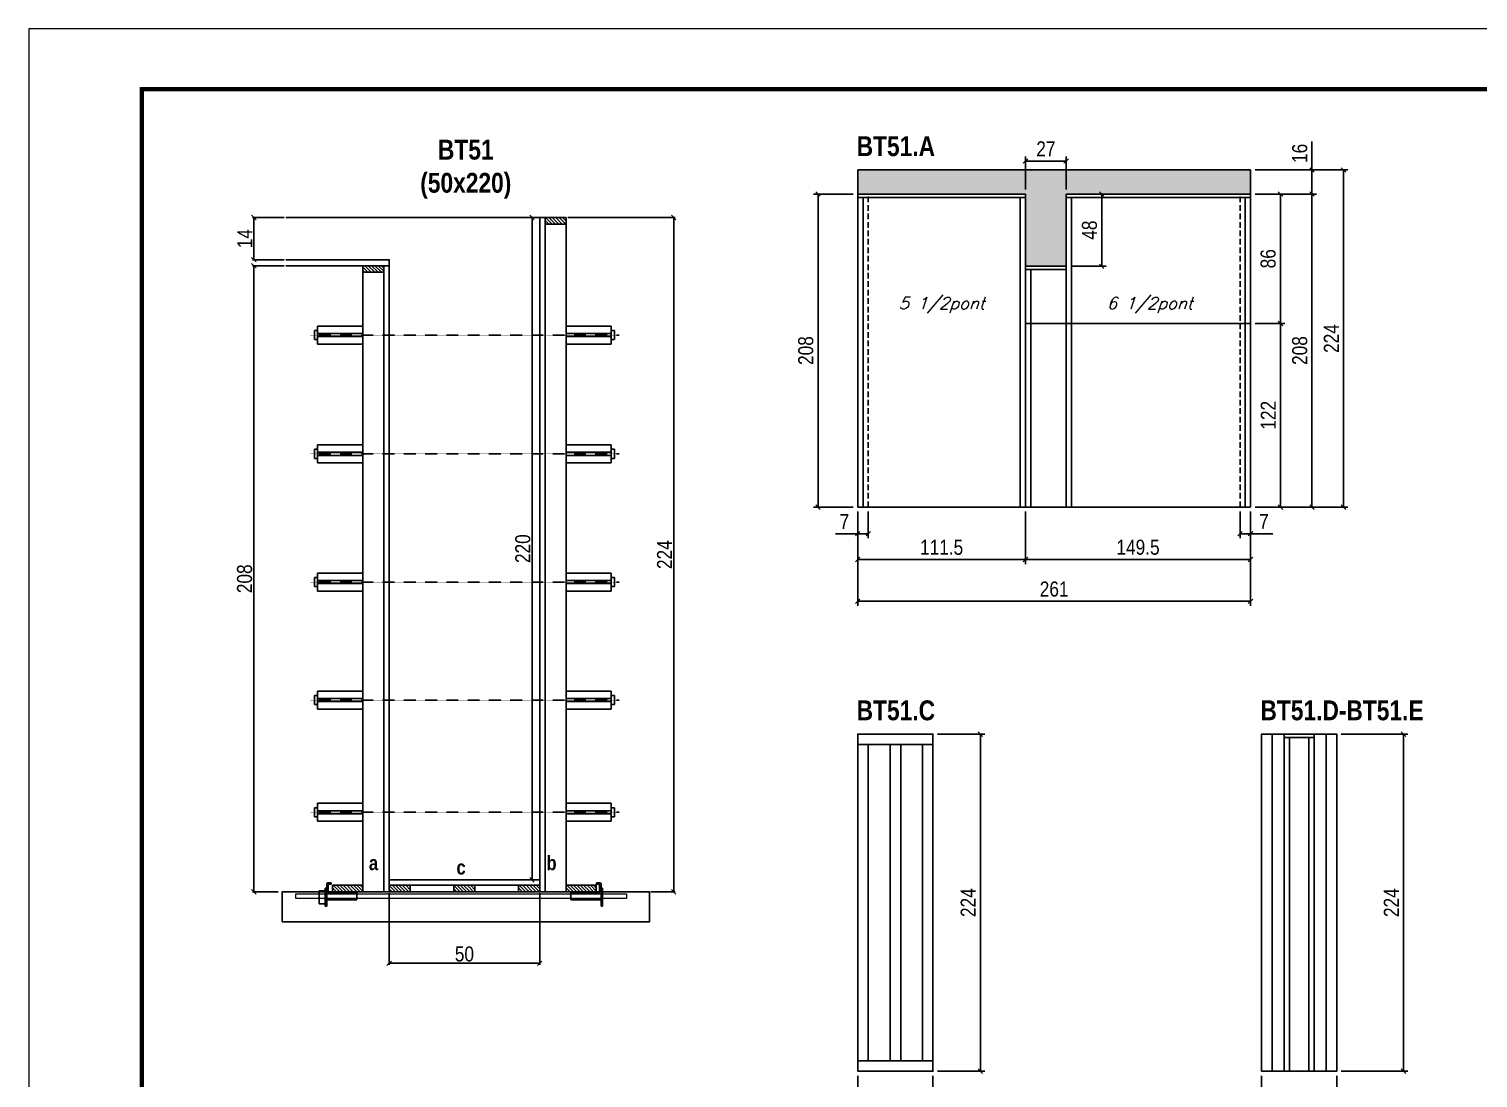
# Model space of a CAD drawing. Extents: x 3309 to 9590, y -2522 to 14608.
# Drawn here: x 6479 to 7442, y 4722 to 5419 of the extents above; entities that cross this region are included whole.
import ezdxf

# ---------------------------------------------------------------- set-up
doc = ezdxf.new("R2010")
doc.units = 0
doc.linetypes.add('DASHED', pattern=[0.75, 0.5, -0.25])
doc.linetypes.add('HIDDEN', pattern=[0.375, 0.25, -0.125])
for name, color, linetype in [('barrote', 251, 'Continuous'), ('COTA', 241, 'Continuous'), ('detalhes', 4, 'Continuous'), ('NOMENCLATURA', 7, 'Continuous'), ('Painéis', 200, 'Continuous'), ('presilha', 1, 'Continuous'), ('SARR_2.2x10', 60, 'Continuous'), ('SARR_2.2x7', 40, 'Continuous'), ('SARR_3.5x7', 81, 'Continuous'), ('TENSOR', 3, 'Continuous'), ('texto', 7, 'Continuous')]:
    doc.layers.add(name, color=color, linetype=linetype)
for name, color, linetype, lineweight in [('CONCRETO', 251, 'Continuous', 25), ('Folhas', 255, 'Continuous', 9), ('SARRAFO DE PRESSAO', 251, 'DASHED', 9), ('SCO-___-LAJ', 2, 'Continuous', 0)]:
    doc.layers.add(name, color=color, linetype=linetype, lineweight=lineweight)
doc.styles.add('COTA TECNICA', font='techl___.ttf', dxfattribs={"height": 10})
doc.styles.add('COTA TECNICA 2X', font='techl___.ttf', dxfattribs={"height": 10})
doc.styles.add('Romans', font='romans.shx')
doc.styles.add('TECNICA', font='techb___.ttf', dxfattribs={"height": 10})
doc.dimstyles.new('PAINEL', dxfattribs={"dimtxt": 10, "dimasz": 3, "dimexe": 3, "dimexo": 3, "dimgap": 3, "dimtad": 1, "dimdec": 1, "dimzin": 12, "dimdsep": 46, "dimtxsty": 'COTA TECNICA', "dimblk1": 'OBLIQUE', "dimblk2": 'OBLIQUE', "dimsah": 1, "dimcen": 0.9, "dimclrd": 4, "dimclre": 4, "dimclrt": 240, "dimadec": 1, "dimazin": 3, "dimtfac": 1, "dimtdec": 1, "dimtmove": 0, "dimatfit": 3, "dimfxl": 1, "dimtolj": 1, "dimtzin": 12, "dimarcsym": 0})
doc.dimstyles.new('SECAO', dxfattribs={"dimscale": 0.333333, "dimtxt": 5, "dimasz": 9, "dimexe": 3, "dimexo": 3, "dimgap": 3, "dimtad": 1, "dimdec": 1, "dimlfac": 0.5, "dimzin": 12, "dimdsep": 46, "dimtxsty": 'COTA TECNICA 2X', "dimblk1": 'OBLIQUE', "dimblk2": 'OBLIQUE', "dimsah": 1, "dimcen": 0.9, "dimclrd": 4, "dimclre": 4, "dimclrt": 240, "dimadec": 1, "dimazin": 3, "dimtfac": 1, "dimtdec": 1, "dimtmove": 0, "dimatfit": 3, "dimfxl": 1, "dimtolj": 1, "dimtzin": 12, "dimarcsym": 0})

# ---------------------------------------------------------------- blocks, each defined once
blk = doc.blocks.new('9999999999')
at = {"layer": 'Folhas'}
blk.add_lwpolyline([(98138.98, 34190.21), (99623.98, 34190.21), (99623.98, 35240.21), (98138.98, 35240.21)], close=True, dxfattribs=at)
at = {"layer": 'Folhas', "color": 30, "const_width": 3}
blk.add_lwpolyline([(98213.98, 34230.21), (99583.98, 34230.21), (99583.98, 35200.21), (98213.98, 35200.21)], close=True, dxfattribs=at)
blk = doc.blocks.new('_Oblique')
at = {"color": 0, "linetype": 'ByBlock', "lineweight": -2}
blk.add_line((-0.5, -0.5), (0.5, 0.5), dxfattribs=at)
blk = doc.blocks.new('*D1176')
at = {"layer": 'COTA', "color": 4, "lineweight": -2, "transparency": 16777216}
for p, q in [((6718.69, 4844.98), (6718.69, 4797.51)), ((6818.69, 4844.98), (6818.69, 4797.51)), ((6818.69, 4798.51), (6718.69, 4798.51))]:
    blk.add_line(p, q, dxfattribs=at)
at = {"layer": 'Defpoints', "color": 0, "transparency": 16777216}
for p in [(6718.69, 4845.98), (6818.69, 4845.98), (6718.69, 4798.51)]:
    blk.add_point(p, dxfattribs=at)
at = {"layer": 'COTA', "color": 4, "lineweight": -2, "transparency": 16777216, "xscale": 3, "yscale": 3, "zscale": 3, "rotation": 180}
blk.add_blockref('_Oblique', (6718.69, 4798.51), dxfattribs=at)
at = {"layer": 'COTA', "color": 4, "lineweight": -2, "transparency": 16777216, "xscale": 3, "yscale": 3, "zscale": 3}
blk.add_blockref('_Oblique', (6818.69, 4798.51), dxfattribs=at)
at = {"layer": 'COTA', "color": 240, "transparency": 16777216, "insert": (6768.69, 4804.62), "char_height": 10, "attachment_point": 5, "style": 'COTA TECNICA 2X'}
blk.add_mtext('\\A1;50', dxfattribs=at)
blk = doc.blocks.new('PRESILHA METÁLICA 1')
at = {"layer": 'presilha'}
for p, q in [((6, 15.5), (7.5, 15.5)), ((6, -2.5), (6, 15.5)), ((7.5, 10.6), (7.5, 19.9)), ((7.5, 15.5), (7.5, -2.5)), ((12, 21), (8.6, 21)), ((9, 11.6), (9, 18.9)), ((12, 19.5), (9.6, 19.5)), ((12, 21), (12, 19.5)), ((0, 13), (6, 13)), ((0, 13), (0, 0)), ((6, 0), (0, 0)), ((6, 13), (6, 0)), ((37.5, 4.1), (7.5, 4.1)), ((37.5, 11), (9.6, 11)), ((37.5, 11), (37.5, 4.1)), ((7.5, -2.5), (6, -2.5))]:
    blk.add_line(p, q, dxfattribs=at)
for centre, radius, start, end in [((8.6, 19.9), 1.14, 90, 180), ((9.6, 18.9), 0.57, 90, 180), ((9.6, 11.6), 0.57, 180, 270)]:
    blk.add_arc(centre, radius, start, end, dxfattribs=at)
blk = doc.blocks.new('PRESILHA METÁLICA 2')
at = {"layer": 'presilha'}
for p, q in [((-5.2, 23.5), (-5.2, 22)), ((-5.2, 23.5), (-1.9, 23.5)), ((-5.2, 22), (-2.8, 22)), ((-2.2, 14.1), (-2.2, 21.4)), ((0.8, 18), (-0.8, 18)), ((-0.8, 18), (-0.8, 0)), ((-0.8, 14.6), (-0.8, 22.4)), ((0.8, 0), (0.8, 18)), ((-30.8, 13.5), (-30.8, 6.6)), ((-30.8, 13.5), (-2.8, 13.5)), ((-30.8, 6.6), (-0.8, 6.6)), ((-0.8, 0), (0.8, 0))]:
    blk.add_line(p, q, dxfattribs=at)
for centre, radius, start, end in [((-2.8, 21.4), 0.57, 0, 90), ((-1.9, 22.4), 1.14, 0, 90), ((-2.8, 14.1), 0.57, 270, 0)]:
    blk.add_arc(centre, radius, start, end, dxfattribs=at)
blk = doc.blocks.new('*D1177')
at = {"layer": 'COTA', "color": 4, "lineweight": -2, "transparency": 16777216}
for p, q in [((6837.29, 5293.98), (6908.74, 5293.98)), ((6907.74, 5293.98), (6907.74, 4845.98)), ((6892.5, 4845.98), (6908.74, 4845.98))]:
    blk.add_line(p, q, dxfattribs=at)
at = {"layer": 'Defpoints', "color": 0, "transparency": 16777216}
for p in [(6836.29, 5293.98), (6891.5, 4845.98), (6907.74, 4845.98)]:
    blk.add_point(p, dxfattribs=at)
at = {"layer": 'COTA', "color": 4, "lineweight": -2, "transparency": 16777216, "xscale": 3, "yscale": 3, "zscale": 3}
for p, rotation in [((6907.74, 5293.98), 90), ((6907.74, 4845.98), 270)]:
    blk.add_blockref('_Oblique', p, dxfattribs=dict(at, rotation=rotation))
at = {"layer": 'COTA', "color": 240, "transparency": 16777216, "insert": (6901.66, 5069.98), "char_height": 10, "attachment_point": 5, "rotation": 90, "style": 'COTA TECNICA 2X'}
blk.add_mtext('\\A1;224', dxfattribs=at)
blk = doc.blocks.new('*D1178')
at = {"layer": 'COTA', "color": 4, "lineweight": -2, "transparency": 16777216}
for p, q in [((6648.99, 5261.98), (6627.77, 5261.98)), ((6628.77, 5261.98), (6628.77, 4845.98)), ((6644.88, 4845.98), (6627.77, 4845.98))]:
    blk.add_line(p, q, dxfattribs=at)
at = {"layer": 'Defpoints', "color": 0, "transparency": 16777216}
for p in [(6649.99, 5261.98, 0), (6628.77, 4845.98), (6645.88, 4845.98)]:
    blk.add_point(p, dxfattribs=at)
at = {"layer": 'COTA', "color": 4, "lineweight": -2, "transparency": 16777216, "xscale": 3, "yscale": 3, "zscale": 3}
for p, rotation in [((6628.77, 5261.98), 90), ((6628.77, 4845.98), 270)]:
    blk.add_blockref('_Oblique', p, dxfattribs=dict(at, rotation=rotation))
at = {"layer": 'COTA', "color": 240, "transparency": 16777216, "insert": (6622.65, 5053.98), "char_height": 10, "attachment_point": 5, "rotation": 90, "style": 'COTA TECNICA 2X'}
blk.add_mtext('\\A1;208', dxfattribs=at)
blk = doc.blocks.new('*D1179')
at = {"layer": 'COTA', "color": 4, "lineweight": -2, "transparency": 16777216}
for p, q in [((6817.69, 5293.98), (6812.62, 5293.98)), ((6813.62, 4853.98), (6813.62, 5293.98)), ((6817.69, 4853.98), (6812.62, 4853.98))]:
    blk.add_line(p, q, dxfattribs=at)
at = {"layer": 'Defpoints', "color": 0, "transparency": 16777216}
for p in [(6813.62, 5293.98), (6818.69, 5293.98), (6818.69, 4853.98)]:
    blk.add_point(p, dxfattribs=at)
at = {"layer": 'COTA', "color": 4, "lineweight": -2, "transparency": 16777216, "xscale": 3, "yscale": 3, "zscale": 3}
for p, rotation in [((6813.62, 5293.98), 90), ((6813.62, 4853.98), 270)]:
    blk.add_blockref('_Oblique', p, dxfattribs=dict(at, rotation=rotation))
at = {"layer": 'COTA', "color": 240, "transparency": 16777216, "insert": (6807.51, 5073.98), "char_height": 10, "attachment_point": 5, "rotation": 90, "style": 'COTA TECNICA 2X'}
blk.add_mtext('\\A1;220', dxfattribs=at)
blk = doc.blocks.new('*D1180')
at = {"layer": 'COTA', "color": 4, "lineweight": -2, "transparency": 16777216}
for p, q in [((6648.99, 5293.98), (6627.77, 5293.98)), ((6628.77, 5265.98), (6628.77, 5293.98)), ((6648.99, 5265.98), (6627.77, 5265.98))]:
    blk.add_line(p, q, dxfattribs=at)
at = {"layer": 'Defpoints', "color": 0, "transparency": 16777216}
for p in [(6628.77, 5293.98), (6649.99, 5293.98), (6649.99, 5265.98)]:
    blk.add_point(p, dxfattribs=at)
at = {"layer": 'COTA', "color": 4, "lineweight": -2, "transparency": 16777216, "xscale": 3, "yscale": 3, "zscale": 3}
for p, rotation in [((6628.77, 5293.98), 90), ((6628.77, 5265.98), 270)]:
    blk.add_blockref('_Oblique', p, dxfattribs=dict(at, rotation=rotation))
at = {"layer": 'COTA', "color": 240, "transparency": 16777216, "insert": (6622.7, 5279.98), "char_height": 10, "attachment_point": 5, "rotation": 90, "style": 'COTA TECNICA 2X'}
blk.add_mtext('\\A1;14', dxfattribs=at)
blk = doc.blocks.new('*D1172')
at = {"layer": 'COTA', "color": 4, "linetype": 'ByBlock', "lineweight": -2, "transparency": 16777216}
for p, q in [((7141.51, 5098.6), (7141.51, 5063.72)), ((7291.01, 5098.6), (7291.01, 5063.72)), ((7291.01, 5066.72), (7141.51, 5066.72))]:
    blk.add_line(p, q, dxfattribs=at)
at = {"layer": 'Defpoints', "color": 0, "linetype": 'ByBlock', "transparency": 16777216}
for p in [(7141.51, 5101.6), (7291.01, 5101.6), (7141.51, 5066.72)]:
    blk.add_point(p, dxfattribs=at)
at = {"layer": 'COTA', "color": 4, "linetype": 'ByBlock', "lineweight": -2, "transparency": 16777216, "xscale": 3, "yscale": 3, "zscale": 3, "rotation": 180}
blk.add_blockref('_Oblique', (7141.51, 5066.72), dxfattribs=at)
at = {"layer": 'COTA', "color": 4, "linetype": 'ByBlock', "lineweight": -2, "transparency": 16777216, "xscale": 3, "yscale": 3, "zscale": 3}
blk.add_blockref('_Oblique', (7291.01, 5066.72), dxfattribs=at)
at = {"layer": 'COTA', "color": 240, "linetype": 'ByBlock', "transparency": 16777216, "insert": (7216.26, 5074.86), "char_height": 10, "attachment_point": 5, "style": 'COTA TECNICA'}
blk.add_mtext('\\A1;149.5', dxfattribs=at)
blk = doc.blocks.new('*D1173')
at = {"layer": 'COTA', "color": 4, "linetype": 'ByBlock', "lineweight": -2, "transparency": 16777216}
for p, q in [((7030.01, 5098.6), (7030.01, 5063.72)), ((7141.51, 5098.6), (7141.51, 5063.72)), ((7141.51, 5066.72), (7030.01, 5066.72))]:
    blk.add_line(p, q, dxfattribs=at)
at = {"layer": 'Defpoints', "color": 0, "linetype": 'ByBlock', "transparency": 16777216}
for p in [(7030.01, 5101.6), (7141.51, 5101.6), (7030.01, 5066.72)]:
    blk.add_point(p, dxfattribs=at)
at = {"layer": 'COTA', "color": 4, "linetype": 'ByBlock', "lineweight": -2, "transparency": 16777216, "xscale": 3, "yscale": 3, "zscale": 3, "rotation": 180}
blk.add_blockref('_Oblique', (7030.01, 5066.72), dxfattribs=at)
at = {"layer": 'COTA', "color": 4, "linetype": 'ByBlock', "lineweight": -2, "transparency": 16777216, "xscale": 3, "yscale": 3, "zscale": 3}
blk.add_blockref('_Oblique', (7141.51, 5066.72), dxfattribs=at)
at = {"layer": 'COTA', "color": 240, "linetype": 'ByBlock', "transparency": 16777216, "insert": (7085.76, 5074.83), "char_height": 10, "attachment_point": 5, "style": 'COTA TECNICA'}
blk.add_mtext('\\A1;111.5', dxfattribs=at)
blk = doc.blocks.new('*D1181')
at = {"layer": 'COTA', "color": 4, "linetype": 'ByBlock', "lineweight": -2, "transparency": 16777216}
for p, q in [((7030.01, 5098.6), (7030.01, 5036.01)), ((7291.01, 5098.6), (7291.01, 5036.01)), ((7291.01, 5039.01), (7030.01, 5039.01))]:
    blk.add_line(p, q, dxfattribs=at)
at = {"layer": 'Defpoints', "color": 0, "linetype": 'ByBlock', "transparency": 16777216}
for p in [(7030.01, 5101.6), (7291.01, 5101.6), (7030.01, 5039.01)]:
    blk.add_point(p, dxfattribs=at)
at = {"layer": 'COTA', "color": 4, "linetype": 'ByBlock', "lineweight": -2, "transparency": 16777216, "xscale": 3, "yscale": 3, "zscale": 3, "rotation": 180}
blk.add_blockref('_Oblique', (7030.01, 5039.01), dxfattribs=at)
at = {"layer": 'COTA', "color": 4, "linetype": 'ByBlock', "lineweight": -2, "transparency": 16777216, "xscale": 3, "yscale": 3, "zscale": 3}
blk.add_blockref('_Oblique', (7291.01, 5039.01), dxfattribs=at)
at = {"layer": 'COTA', "color": 240, "linetype": 'ByBlock', "transparency": 16777216, "insert": (7160.51, 5047.11), "char_height": 10, "attachment_point": 5, "style": 'COTA TECNICA'}
blk.add_mtext('\\A1;261', dxfattribs=at)
blk = doc.blocks.new('*D1182')
at = {"layer": 'COTA', "color": 4, "lineweight": -2, "transparency": 16777216}
for p, q in [((7030.01, 5098.6), (7030.01, 5080.9)), ((7037.01, 5098.6), (7037.01, 5080.9)), ((7030.01, 5083.9), (7015.28, 5083.9)), ((7037.01, 5083.9), (7030.01, 5083.9))]:
    blk.add_line(p, q, dxfattribs=at)
at = {"layer": 'Defpoints', "color": 0, "transparency": 16777216}
for p in [(7030.01, 5101.6), (7037.01, 5101.6), (7030.01, 5083.9)]:
    blk.add_point(p, dxfattribs=at)
at = {"layer": 'COTA', "color": 4, "lineweight": -2, "transparency": 16777216, "xscale": 3, "yscale": 3, "zscale": 3, "rotation": 180}
blk.add_blockref('_Oblique', (7030.01, 5083.9), dxfattribs=at)
at = {"layer": 'COTA', "color": 4, "lineweight": -2, "transparency": 16777216, "xscale": 3, "yscale": 3, "zscale": 3}
blk.add_blockref('_Oblique', (7037.01, 5083.9), dxfattribs=at)
at = {"layer": 'COTA', "color": 240, "transparency": 16777216, "insert": (7021.15, 5091.97), "char_height": 10, "attachment_point": 5, "style": 'COTA TECNICA'}
blk.add_mtext('\\A1;7', dxfattribs=at)
blk = doc.blocks.new('*D1183')
at = {"layer": 'COTA', "color": 4, "lineweight": -2, "transparency": 16777216}
for p, q in [((7284.01, 5098.6), (7284.01, 5080.9)), ((7291.01, 5098.6), (7291.01, 5080.9)), ((7284.01, 5083.9), (7291.01, 5083.9)), ((7291.01, 5083.9), (7305.74, 5083.9))]:
    blk.add_line(p, q, dxfattribs=at)
at = {"layer": 'Defpoints', "color": 0, "transparency": 16777216}
for p in [(7284.01, 5101.6), (7291.01, 5101.6), (7291.01, 5083.9)]:
    blk.add_point(p, dxfattribs=at)
at = {"layer": 'COTA', "color": 4, "lineweight": -2, "transparency": 16777216, "xscale": 3, "yscale": 3, "zscale": 3, "rotation": 180}
blk.add_blockref('_Oblique', (7284.01, 5083.9), dxfattribs=at)
at = {"layer": 'COTA', "color": 4, "lineweight": -2, "transparency": 16777216, "xscale": 3, "yscale": 3, "zscale": 3}
blk.add_blockref('_Oblique', (7291.01, 5083.9), dxfattribs=at)
at = {"layer": 'COTA', "color": 240, "transparency": 16777216, "insert": (7299.88, 5091.97), "char_height": 10, "attachment_point": 5, "style": 'COTA TECNICA'}
blk.add_mtext('\\A1;7', dxfattribs=at)
blk = doc.blocks.new('*D1184')
at = {"layer": 'COTA', "color": 4, "lineweight": -2, "transparency": 16777216}
for p, q in [((7331.82, 5325.6), (7331.82, 5344.61)), ((7294.01, 5325.6), (7334.82, 5325.6)), ((7331.82, 5309.6), (7331.82, 5325.6)), ((7294.01, 5309.6), (7334.82, 5309.6))]:
    blk.add_line(p, q, dxfattribs=at)
at = {"layer": 'Defpoints', "color": 0, "transparency": 16777216}
for p in [(7291.01, 5325.6), (7331.82, 5325.6), (7291.01, 5309.6)]:
    blk.add_point(p, dxfattribs=at)
at = {"layer": 'COTA', "color": 4, "lineweight": -2, "transparency": 16777216, "xscale": 3, "yscale": 3, "zscale": 3}
for p, rotation in [((7331.82, 5325.6), 90), ((7331.82, 5309.6), 270)]:
    blk.add_blockref('_Oblique', p, dxfattribs=dict(at, rotation=rotation))
at = {"layer": 'COTA', "color": 240, "transparency": 16777216, "insert": (7323.72, 5336.6), "char_height": 10, "attachment_point": 5, "rotation": 90, "style": 'COTA TECNICA'}
blk.add_mtext('\\A1;16', dxfattribs=at)
blk = doc.blocks.new('*D1185')
at = {"layer": 'COTA', "color": 4, "lineweight": -2, "transparency": 16777216}
for p, q in [((7294.01, 5325.6), (7355.74, 5325.6)), ((7352.74, 5101.6), (7352.74, 5325.6)), ((7294.01, 5101.6), (7355.74, 5101.6))]:
    blk.add_line(p, q, dxfattribs=at)
at = {"layer": 'Defpoints', "color": 0, "transparency": 16777216}
for p in [(7291.01, 5325.6), (7352.74, 5325.6), (7291.01, 5101.6)]:
    blk.add_point(p, dxfattribs=at)
at = {"layer": 'COTA', "color": 4, "lineweight": -2, "transparency": 16777216, "xscale": 3, "yscale": 3, "zscale": 3}
for p, rotation in [((7352.74, 5325.6), 90), ((7352.74, 5101.6), 270)]:
    blk.add_blockref('_Oblique', p, dxfattribs=dict(at, rotation=rotation))
at = {"layer": 'COTA', "color": 240, "transparency": 16777216, "insert": (7344.67, 5213.6), "char_height": 10, "attachment_point": 5, "rotation": 90, "style": 'COTA TECNICA'}
blk.add_mtext('\\A1;224', dxfattribs=at)
blk = doc.blocks.new('*D1186')
at = {"layer": 'COTA', "color": 4, "lineweight": -2, "transparency": 16777216}
for p, q in [((7141.51, 5312.6), (7141.51, 5334.54)), ((7168.51, 5312.6), (7168.51, 5334.54)), ((7141.51, 5331.54), (7168.51, 5331.54))]:
    blk.add_line(p, q, dxfattribs=at)
at = {"layer": 'Defpoints', "color": 0, "transparency": 16777216}
for p in [(7168.51, 5331.54), (7141.51, 5309.6), (7168.51, 5309.6)]:
    blk.add_point(p, dxfattribs=at)
at = {"layer": 'COTA', "color": 4, "lineweight": -2, "transparency": 16777216, "xscale": 3, "yscale": 3, "zscale": 3, "rotation": 180}
blk.add_blockref('_Oblique', (7141.51, 5331.54), dxfattribs=at)
at = {"layer": 'COTA', "color": 4, "lineweight": -2, "transparency": 16777216, "xscale": 3, "yscale": 3, "zscale": 3}
blk.add_blockref('_Oblique', (7168.51, 5331.54), dxfattribs=at)
at = {"layer": 'COTA', "color": 240, "transparency": 16777216, "insert": (7155.01, 5339.61), "char_height": 10, "attachment_point": 5, "style": 'COTA TECNICA'}
blk.add_mtext('\\A1;27', dxfattribs=at)
blk = doc.blocks.new('*D1187')
at = {"layer": 'COTA', "color": 4, "lineweight": -2, "transparency": 16777216}
for p, q in [((7027.01, 5309.6), (7000.63, 5309.6)), ((7003.63, 5309.6), (7003.63, 5101.6)), ((7027.01, 5101.6), (7000.63, 5101.6))]:
    blk.add_line(p, q, dxfattribs=at)
at = {"layer": 'Defpoints', "color": 0, "transparency": 16777216}
for p in [(7030.01, 5309.6), (7003.63, 5101.6), (7030.01, 5101.6)]:
    blk.add_point(p, dxfattribs=at)
at = {"layer": 'COTA', "color": 4, "lineweight": -2, "transparency": 16777216, "xscale": 3, "yscale": 3, "zscale": 3}
for p, rotation in [((7003.63, 5309.6), 90), ((7003.63, 5101.6), 270)]:
    blk.add_blockref('_Oblique', p, dxfattribs=dict(at, rotation=rotation))
at = {"layer": 'COTA', "color": 240, "transparency": 16777216, "insert": (6995.5, 5205.6), "char_height": 10, "attachment_point": 5, "rotation": 90, "style": 'COTA TECNICA'}
blk.add_mtext('\\A1;208', dxfattribs=at)
blk = doc.blocks.new('*D1188')
at = {"layer": 'COTA', "color": 4, "lineweight": -2, "transparency": 16777216}
for p, q in [((7294.01, 5309.6), (7334.82, 5309.6)), ((7331.82, 5101.6), (7331.82, 5309.6)), ((7294.01, 5101.6), (7334.82, 5101.6))]:
    blk.add_line(p, q, dxfattribs=at)
at = {"layer": 'Defpoints', "color": 0, "transparency": 16777216}
for p in [(7291.01, 5309.6), (7331.82, 5309.6), (7291.01, 5101.6)]:
    blk.add_point(p, dxfattribs=at)
at = {"layer": 'COTA', "color": 4, "lineweight": -2, "transparency": 16777216, "xscale": 3, "yscale": 3, "zscale": 3}
for p, rotation in [((7331.82, 5309.6), 90), ((7331.82, 5101.6), 270)]:
    blk.add_blockref('_Oblique', p, dxfattribs=dict(at, rotation=rotation))
at = {"layer": 'COTA', "color": 240, "transparency": 16777216, "insert": (7323.7, 5205.6), "char_height": 10, "attachment_point": 5, "rotation": 90, "style": 'COTA TECNICA'}
blk.add_mtext('\\A1;208', dxfattribs=at)
blk = doc.blocks.new('*D1189')
at = {"layer": 'COTA', "color": 4, "lineweight": -2, "transparency": 16777216}
for p, q in [((7171.51, 5309.6), (7195.12, 5309.6)), ((7192.12, 5309.6), (7192.12, 5261.6)), ((7171.51, 5261.6), (7195.12, 5261.6))]:
    blk.add_line(p, q, dxfattribs=at)
at = {"layer": 'Defpoints', "color": 0, "transparency": 16777216}
for p in [(7168.51, 5309.6), (7168.51, 5261.6), (7192.12, 5261.6)]:
    blk.add_point(p, dxfattribs=at)
at = {"layer": 'COTA', "color": 4, "lineweight": -2, "transparency": 16777216, "xscale": 3, "yscale": 3, "zscale": 3}
for p, rotation in [((7192.12, 5309.6), 90), ((7192.12, 5261.6), 270)]:
    blk.add_blockref('_Oblique', p, dxfattribs=dict(at, rotation=rotation))
at = {"layer": 'COTA', "color": 240, "transparency": 16777216, "insert": (7184.02, 5285.6), "char_height": 10, "attachment_point": 5, "rotation": 90, "style": 'COTA TECNICA'}
blk.add_mtext('\\A1;48', dxfattribs=at)
blk = doc.blocks.new('*D1192')
at = {"layer": 'COTA', "color": 4, "lineweight": -2, "transparency": 16777216}
for p, q in [((7083.01, 4950.78), (7114.48, 4950.78)), ((7111.48, 4950.78), (7111.48, 4726.78)), ((7083.01, 4726.78), (7114.48, 4726.78))]:
    blk.add_line(p, q, dxfattribs=at)
at = {"layer": 'Defpoints', "color": 0, "transparency": 16777216}
for p in [(7080.01, 4950.78), (7080.01, 4726.78), (7111.48, 4726.78)]:
    blk.add_point(p, dxfattribs=at)
at = {"layer": 'COTA', "color": 4, "lineweight": -2, "transparency": 16777216, "xscale": 3, "yscale": 3, "zscale": 3}
for p, rotation in [((7111.48, 4950.78), 90), ((7111.48, 4726.78), 270)]:
    blk.add_blockref('_Oblique', p, dxfattribs=dict(at, rotation=rotation))
at = {"layer": 'COTA', "color": 240, "transparency": 16777216, "insert": (7103.41, 4838.78), "char_height": 10, "attachment_point": 5, "rotation": 90, "style": 'COTA TECNICA'}
blk.add_mtext('\\A1;224', dxfattribs=at)
blk = doc.blocks.new('*D1193')
at = {"layer": 'COTA', "color": 4, "lineweight": -2, "transparency": 16777216}
for p, q in [((7030.01, 4723.78), (7030.01, 4690.4)), ((7080.01, 4723.78), (7080.01, 4690.4)), ((7030.01, 4693.4), (7080.01, 4693.4))]:
    blk.add_line(p, q, dxfattribs=at)
at = {"layer": 'Defpoints', "color": 0, "transparency": 16777216}
for p in [(7030.01, 4726.78), (7080.01, 4726.78), (7080.01, 4693.4)]:
    blk.add_point(p, dxfattribs=at)
at = {"layer": 'COTA', "color": 4, "lineweight": -2, "transparency": 16777216, "xscale": 3, "yscale": 3, "zscale": 3, "rotation": 180}
blk.add_blockref('_Oblique', (7030.01, 4693.4), dxfattribs=at)
at = {"layer": 'COTA', "color": 4, "lineweight": -2, "transparency": 16777216, "xscale": 3, "yscale": 3, "zscale": 3}
blk.add_blockref('_Oblique', (7080.01, 4693.4), dxfattribs=at)
at = {"layer": 'COTA', "color": 240, "transparency": 16777216, "insert": (7055.01, 4701.51), "char_height": 10, "attachment_point": 5, "style": 'COTA TECNICA'}
blk.add_mtext('\\A1;50', dxfattribs=at)
blk = doc.blocks.new('*D1194')
at = {"layer": 'COTA', "color": 4, "lineweight": -2, "transparency": 16777216}
for p, q in [((7351.3, 4950.78), (7395.6, 4950.78)), ((7392.6, 4950.78), (7392.6, 4726.78)), ((7351.3, 4726.78), (7395.6, 4726.78))]:
    blk.add_line(p, q, dxfattribs=at)
at = {"layer": 'Defpoints', "color": 0, "transparency": 16777216}
for p in [(7348.3, 4950.78), (7348.3, 4726.78), (7392.6, 4726.78)]:
    blk.add_point(p, dxfattribs=at)
at = {"layer": 'COTA', "color": 4, "lineweight": -2, "transparency": 16777216, "xscale": 3, "yscale": 3, "zscale": 3}
for p, rotation in [((7392.6, 4950.78), 90), ((7392.6, 4726.78), 270)]:
    blk.add_blockref('_Oblique', p, dxfattribs=dict(at, rotation=rotation))
at = {"layer": 'COTA', "color": 240, "transparency": 16777216, "insert": (7384.53, 4838.78), "char_height": 10, "attachment_point": 5, "rotation": 90, "style": 'COTA TECNICA'}
blk.add_mtext('\\A1;224', dxfattribs=at)
blk = doc.blocks.new('*D1199')
at = {"layer": 'COTA', "color": 4, "lineweight": -2, "transparency": 16777216}
for p, q in [((7298.3, 4723.78), (7298.3, 4690.4)), ((7348.3, 4723.78), (7348.3, 4690.4)), ((7348.3, 4693.4), (7298.3, 4693.4))]:
    blk.add_line(p, q, dxfattribs=at)
at = {"layer": 'Defpoints', "color": 0, "transparency": 16777216}
for p in [(7298.3, 4726.78), (7348.3, 4726.78), (7298.3, 4693.4)]:
    blk.add_point(p, dxfattribs=at)
at = {"layer": 'COTA', "color": 4, "lineweight": -2, "transparency": 16777216, "xscale": 3, "yscale": 3, "zscale": 3, "rotation": 180}
blk.add_blockref('_Oblique', (7298.3, 4693.4), dxfattribs=at)
at = {"layer": 'COTA', "color": 4, "lineweight": -2, "transparency": 16777216, "xscale": 3, "yscale": 3, "zscale": 3}
blk.add_blockref('_Oblique', (7348.3, 4693.4), dxfattribs=at)
at = {"layer": 'COTA', "color": 240, "transparency": 16777216, "insert": (7323.3, 4701.51), "char_height": 10, "attachment_point": 5, "style": 'COTA TECNICA'}
blk.add_mtext('\\A1;50', dxfattribs=at)
blk = doc.blocks.new('*D1200')
at = {"layer": 'COTA', "color": 4, "lineweight": -2, "transparency": 16777216}
for p, q in [((7294.01, 5223.6), (7313.86, 5223.6)), ((7310.86, 5101.6), (7310.86, 5223.6)), ((7294.01, 5101.6), (7313.86, 5101.6))]:
    blk.add_line(p, q, dxfattribs=at)
at = {"layer": 'Defpoints', "color": 0, "transparency": 16777216}
for p in [(7291.01, 5223.6), (7310.86, 5223.6), (7291.01, 5101.6)]:
    blk.add_point(p, dxfattribs=at)
at = {"layer": 'COTA', "color": 4, "lineweight": -2, "transparency": 16777216, "xscale": 3, "yscale": 3, "zscale": 3}
for p, rotation in [((7310.86, 5223.6), 90), ((7310.86, 5101.6), 270)]:
    blk.add_blockref('_Oblique', p, dxfattribs=dict(at, rotation=rotation))
at = {"layer": 'COTA', "color": 240, "transparency": 16777216, "insert": (7302.8, 5162.6), "char_height": 10, "attachment_point": 5, "rotation": 90, "style": 'COTA TECNICA'}
blk.add_mtext('\\A1;122', dxfattribs=at)
blk = doc.blocks.new('*D1201')
at = {"layer": 'COTA', "color": 4, "lineweight": -2, "transparency": 16777216}
for p, q in [((7294.01, 5309.6), (7313.86, 5309.6)), ((7310.86, 5223.6), (7310.86, 5309.6)), ((7294.01, 5223.6), (7313.86, 5223.6))]:
    blk.add_line(p, q, dxfattribs=at)
at = {"layer": 'Defpoints', "color": 0, "transparency": 16777216}
for p in [(7291.01, 5309.6), (7310.86, 5309.6), (7291.01, 5223.6)]:
    blk.add_point(p, dxfattribs=at)
at = {"layer": 'COTA', "color": 4, "lineweight": -2, "transparency": 16777216, "xscale": 3, "yscale": 3, "zscale": 3}
for p, rotation in [((7310.86, 5309.6), 90), ((7310.86, 5223.6), 270)]:
    blk.add_blockref('_Oblique', p, dxfattribs=dict(at, rotation=rotation))
at = {"layer": 'COTA', "color": 240, "transparency": 16777216, "insert": (7302.73, 5266.6), "char_height": 10, "attachment_point": 5, "rotation": 90, "style": 'COTA TECNICA'}
blk.add_mtext('\\A1;86', dxfattribs=at)

msp = doc.modelspace()

# ---------------------------------------------------------------- hatches: boundary and pattern name
at = {"layer": 'COTA'}
h = msp.add_hatch(dxfattribs=at)
h.set_pattern_fill('AR-CONC', color=256, scale=0.03)
h.set_pattern_definition([(50, (2932.8465, -4e-12), (5.46554, -0.4781726), [0.5715, -6.2865]), (355, (2932.8465, -4e-12), (-1.0573026, 5.7317054), [0.4572, -5.0292175]), (100.451445, (2933.302, -0.04), (4.4082374, 5.2535326), [0.4857003, -5.3427073]), (46.1842, (2932.8465, 1.524), (8.132371, -1.26127), [0.85725, -9.42975]), (96.63556, (2933.524, 1.419), (7.122124, 7.422784), [0.728551, -8.014068]), (351.18415, (2932.8465, 1.524), (7.122124, 7.422784), [0.685799, -7.543792]), (21, (2933.6085, 1.143), (4.5484317, -3.067956), [0.5715, -6.2865]), (326, (2933.6085, 1.143), (1.854061, 5.525639), [0.4572, -5.0292]), (71.451445, (2933.9875, 0.8873), (6.4024926, 2.457683), [0.4857003, -5.342698]), (37.5, (2932.8465, -4e-12), (0.0926581, 2.53665117), [0, -4.96824, 0, -5.1054, 0, -5.04825]), (7.5, (2932.8465, -4e-12), (2.0045899, 3.0054172), [0, -2.91084, 0, -4.85394, 0, -1.92405]), (327.5, (2931.1472, -4e-12), (4.06771786, -0.1718623), [0, -1.905, 0, -5.9436, 0, -7.8867]), (317.5, (2930.3852, -4e-12), (4.4438754, 0.7627947), [0, -2.4765, 0, -3.94716, 0, -5.6007])])
h.paths.add_polyline_path([(7168.51, 5309.6), (7291.01, 5309.6), (7291.01, 5325.6), (7030.01, 5325.6), (7030.01, 5309.6), (7141.51, 5309.6), (7141.51, 5261.6), (7168.51, 5261.6)])
at = {"layer": 'SARR_2.2x10'}
h = msp.add_hatch(dxfattribs=at)
h.set_pattern_fill('ANSI31', color=256, scale=0.5, angle=90)
h.set_pattern_definition([(135, (39874.629, -118666.1891), (-1.122532015, -1.122532015), [])])
h.paths.add_polyline_path([(6681.09, 4850.38), (6681.09, 4845.98), (6701.09, 4845.98), (6701.09, 4850.38)])
h = msp.add_hatch(dxfattribs=at)
h.set_pattern_fill('ANSI31', color=256, scale=0.5, angle=90)
h.set_pattern_definition([(135, (40029.829, -118666.1891), (-1.122532015, -1.122532015), [])])
h.paths.add_polyline_path([(6836.29, 4850.38), (6836.29, 4845.98), (6856.29, 4845.98), (6856.29, 4850.38)])
at = {"layer": 'SARR_2.2x7'}
h = msp.add_hatch(dxfattribs=at)
h.set_pattern_fill('ANSI31', color=256, scale=0.5, angle=90)
h.set_pattern_definition([(135, (39950.629, -118222.5891), (-1.122532015, -1.122532015), [])])
h.paths.add_polyline_path([(6822.29, 5293.98), (6822.29, 5289.58), (6836.29, 5289.58), (6836.29, 5293.98)])
h = msp.add_hatch(dxfattribs=at)
h.set_pattern_fill('ANSI31', color=256, scale=0.5, angle=90)
h.set_pattern_definition([(135, (39868.629, -118254.5891), (-1.122532015, -1.122532015), [])])
h.paths.add_polyline_path([(6715.09, 5261.98), (6715.09, 5257.58), (6701.09, 5257.58), (6701.09, 5261.98)])
h = msp.add_hatch(dxfattribs=at)
h.set_pattern_fill('ANSI31', color=256, scale=0.5, angle=90)
h.set_pattern_definition([(135, (39954.229, -118666.1891), (-1.122532015, -1.122532015), [])])
h.paths.add_polyline_path([(6732.69, 4845.98), (6732.69, 4850.38), (6718.69, 4850.38), (6718.69, 4845.98)])
h = msp.add_hatch(dxfattribs=at)
h.set_pattern_fill('ANSI31', color=256, scale=0.5, angle=90)
h.set_pattern_definition([(135, (39997.229, -118666.1891), (-1.122532015, -1.122532015), [])])
h.paths.add_polyline_path([(6775.69, 4845.98), (6775.69, 4850.38), (6761.69, 4850.38), (6761.69, 4845.98)])
h = msp.add_hatch(dxfattribs=at)
h.set_pattern_fill('ANSI31', color=256, scale=0.5, angle=90)
h.set_pattern_definition([(135, (40016.229, -118666.1891), (-1.122532015, -1.122532015), [])])
h.paths.add_polyline_path([(6804.69, 4850.38), (6804.69, 4845.98), (6818.69, 4845.98), (6818.69, 4850.38)])

# ---------------------------------------------------------------- linework, layer by layer
at = {"ltscale": 3}
for p, q in [((6669.09, 5212.89), (6669.09, 5218.89)), ((6671.09, 5218.89), (6669.09, 5218.89)), ((6671.09, 5209.89), (6671.09, 5221.89)), ((6671.09, 5221.89), (6701.09, 5221.89)), ((6866.29, 5221.89), (6836.29, 5221.89)), ((6866.29, 5209.89), (6866.29, 5221.89)), ((6866.29, 5218.89), (6868.29, 5218.89)), ((6868.29, 5212.89), (6868.29, 5218.89)), ((6671.09, 5212.89), (6669.09, 5212.89)), ((6701.09, 5216.89), (6671.09, 5216.89)), ((6701.09, 5214.89), (6671.09, 5214.89)), ((6671.09, 5209.89), (6701.09, 5209.89)), ((6836.29, 5216.89), (6866.29, 5216.89)), ((6836.29, 5214.89), (6866.29, 5214.89)), ((6866.29, 5209.89), (6836.29, 5209.89)), ((6868.29, 5212.89), (6866.29, 5212.89)), ((6671.09, 5142.98), (6671.09, 5130.98)), ((6671.09, 5142.98), (6701.09, 5142.98)), ((6866.29, 5142.98), (6836.29, 5142.98)), ((6866.29, 5142.98), (6866.29, 5130.98)), ((6669.09, 5139.98), (6669.09, 5133.98)), ((6671.09, 5139.98), (6669.09, 5139.98)), ((6671.09, 5133.98), (6669.09, 5133.98)), ((6701.09, 5137.98), (6671.09, 5137.98)), ((6701.09, 5135.98), (6671.09, 5135.98)), ((6836.29, 5137.98), (6866.29, 5137.98)), ((6836.29, 5135.98), (6866.29, 5135.98)), ((6868.29, 5139.98), (6866.29, 5139.98)), ((6866.29, 5133.98), (6868.29, 5133.98)), ((6868.29, 5139.98), (6868.29, 5133.98)), ((6671.09, 5130.98), (6701.09, 5130.98)), ((6866.29, 5130.98), (6836.29, 5130.98)), ((6669.09, 5054.78), (6669.09, 5048.78)), ((6671.09, 5054.78), (6669.09, 5054.78)), ((6671.09, 5057.78), (6671.09, 5045.78)), ((6671.09, 5057.78), (6701.09, 5057.78)), ((6866.29, 5057.78), (6836.29, 5057.78)), ((6866.29, 5057.78), (6866.29, 5045.78)), ((6868.29, 5054.78), (6866.29, 5054.78)), ((6868.29, 5054.78), (6868.29, 5048.78)), ((6671.09, 5048.78), (6669.09, 5048.78)), ((6701.09, 5052.78), (6671.09, 5052.78)), ((6701.09, 5050.78), (6671.09, 5050.78)), ((6671.09, 5045.78), (6701.09, 5045.78)), ((6836.29, 5052.78), (6866.29, 5052.78)), ((6836.29, 5050.78), (6866.29, 5050.78)), ((6866.29, 5045.78), (6836.29, 5045.78)), ((6866.29, 5048.78), (6868.29, 5048.78)), ((6671.09, 4967.4), (6671.09, 4979.4)), ((6671.09, 4979.4), (6701.09, 4979.4)), ((6866.29, 4979.4), (6836.29, 4979.4)), ((6866.29, 4967.4), (6866.29, 4979.4)), ((6669.09, 4970.4), (6669.09, 4976.4)), ((6671.09, 4976.4), (6669.09, 4976.4)), ((6671.09, 4970.4), (6669.09, 4970.4)), ((6701.09, 4974.4), (6671.09, 4974.4)), ((6701.09, 4972.4), (6671.09, 4972.4)), ((6836.29, 4974.4), (6866.29, 4974.4)), ((6836.29, 4972.4), (6866.29, 4972.4)), ((6866.29, 4976.4), (6868.29, 4976.4)), ((6868.29, 4970.4), (6866.29, 4970.4)), ((6868.29, 4970.4), (6868.29, 4976.4)), ((6671.09, 4967.4), (6701.09, 4967.4)), ((6866.29, 4967.4), (6836.29, 4967.4)), ((6669.09, 4901.89), (6669.09, 4895.89)), ((6671.09, 4901.89), (6669.09, 4901.89)), ((6671.09, 4904.89), (6671.09, 4892.89)), ((6671.09, 4904.89), (6701.09, 4904.89)), ((6866.29, 4904.89), (6836.29, 4904.89)), ((6866.29, 4904.89), (6866.29, 4892.89)), ((6868.29, 4901.89), (6866.29, 4901.89)), ((6868.29, 4901.89), (6868.29, 4895.89)), ((6671.09, 4895.89), (6669.09, 4895.89)), ((6701.09, 4899.89), (6671.09, 4899.89)), ((6701.09, 4897.89), (6671.09, 4897.89)), ((6671.09, 4892.89), (6701.09, 4892.89)), ((6836.29, 4899.89), (6866.29, 4899.89)), ((6836.29, 4897.89), (6866.29, 4897.89)), ((6866.29, 4892.89), (6836.29, 4892.89)), ((6866.29, 4895.89), (6868.29, 4895.89))]:
    msp.add_line(p, q, dxfattribs=at)
at = {"layer": 'barrote'}
msp.add_lwpolyline([(6647.64, 4825.98), (6891.55, 4825.98), (6891.55, 4845.98), (6647.64, 4845.98)], close=True, dxfattribs=at)
at = {"layer": 'CONCRETO', "linetype": 'Continuous'}
msp.add_line((6649.99, 5293.98), (6818.69, 5293.98), dxfattribs=at)
at = {"layer": 'COTA'}
for p, q in [((7030.01, 5309.6), (7030.01, 5325.6)), ((7030.01, 5325.6), (7291.01, 5325.6)), ((7291.01, 5325.6), (7291.01, 5309.6)), ((7168.51, 5261.6), (7168.51, 5101.6))]:
    msp.add_line(p, q, dxfattribs=at)
at = {"layer": 'detalhes', "color": 250}
msp.add_line((6647.64, 4825.98), (6647.64, 4845.98), dxfattribs=at)
at = {"layer": 'Painéis', "linetype": 'ByBlock'}
for p, q in [((7141.51, 5309.6), (7030.01, 5309.6)), ((7030.01, 5101.6), (7030.01, 5309.6)), ((7141.51, 5101.6), (7141.51, 5309.6)), ((7291.01, 5309.6), (7168.51, 5309.6)), ((7168.51, 5261.6), (7168.51, 5309.6)), ((7291.01, 5101.6), (7291.01, 5309.6)), ((7141.51, 5261.6), (7168.51, 5261.6)), ((7141.51, 5223.6), (7291.01, 5223.6)), ((7291.01, 5101.6), (7030.01, 5101.6))]:
    msp.add_line(p, q, dxfattribs=at)
at = {"layer": 'Painéis', "linetype": 'Continuous'}
for points in [[(6822.29, 4845.98), (6822.29, 5293.98), (6818.69, 5293.98), (6818.69, 4845.98)], [(6715.09, 4845.98), (6715.09, 5261.98), (6718.69, 5261.98), (6718.69, 4845.98)], [(6818.69, 4853.98), (6718.69, 4853.98), (6718.69, 4850.38), (6818.69, 4850.38)]]:
    msp.add_lwpolyline(points, close=True, dxfattribs=at)
msp.add_lwpolyline([(6649.99, 5261.98), (6718.69, 5261.98), (6718.69, 5265.98), (6649.99, 5265.98)], dxfattribs=at)
at = {"layer": 'Painéis', "linetype": 'ByBlock'}
for points in [[(7030.01, 4726.78), (7080.01, 4726.78), (7080.01, 4950.78), (7030.01, 4950.78)], [(7298.3, 4726.78), (7348.3, 4726.78), (7348.3, 4950.78), (7298.3, 4950.78)]]:
    msp.add_lwpolyline(points, close=True, dxfattribs=at)
at = {"layer": 'SARR_2.2x10'}
for points in [[(6681.09, 4850.38), (6701.09, 4850.38), (6701.09, 4845.98), (6681.09, 4845.98)], [(6836.29, 4850.38), (6856.29, 4850.38), (6856.29, 4845.98), (6836.29, 4845.98)]]:
    msp.add_lwpolyline(points, close=True, dxfattribs=at)
at = {"layer": 'SARR_2.2x7', "linetype": 'Continuous'}
for p, q in [((7141.51, 5307.4), (7030.01, 5307.4)), ((7291.01, 5307.4), (7168.51, 5307.4)), ((7141.51, 5259.4), (7168.51, 5259.4)), ((7305.3, 4726.78), (7305.3, 4950.78)), ((7341.3, 4726.78), (7341.3, 4950.78)), ((7030.01, 4943.78), (7080.01, 4943.78)), ((7037.01, 4733.78), (7037.01, 4943.78)), ((7051.55, 4733.78), (7051.55, 4943.78)), ((7058.55, 4733.78), (7058.55, 4943.78)), ((7073.01, 4733.78), (7073.01, 4943.78)), ((7333.3, 4948.58), (7313.3, 4948.58)), ((7030.01, 4733.78), (7080.01, 4733.78))]:
    msp.add_line(p, q, dxfattribs=at)
at = {"layer": 'SARR_2.2x7', "linetype": 'HIDDEN', "ltscale": 15}
for p, q in [((7037.01, 5101.6), (7037.01, 5309.6)), ((7284.01, 5101.6), (7284.01, 5309.6))]:
    msp.add_line(p, q, dxfattribs=at)
at = {"layer": 'SARR_2.2x7', "elevation": 0}
for points in [[(6836.29, 5293.98), (6822.29, 5293.98), (6822.29, 5289.58), (6836.29, 5289.58)], [(6701.09, 5261.98), (6715.09, 5261.98), (6715.09, 5257.58), (6701.09, 5257.58)]]:
    msp.add_lwpolyline(points, close=True, dxfattribs=at)
at = {"layer": 'SARR_2.2x7'}
for points in [[(6718.69, 4850.38), (6732.69, 4850.38), (6732.69, 4845.98), (6718.69, 4845.98)], [(6761.69, 4850.38), (6775.69, 4850.38), (6775.69, 4845.98), (6761.69, 4845.98)], [(6818.69, 4850.38), (6804.69, 4850.38), (6804.69, 4845.98), (6818.69, 4845.98)]]:
    msp.add_lwpolyline(points, close=True, dxfattribs=at)
at = {"layer": 'SARR_3.5x7'}
for p, q in [((7033.51, 5307.4), (7033.51, 5101.6)), ((7138.01, 5307.4), (7138.01, 5101.6)), ((7172.01, 5307.4), (7172.01, 5101.6)), ((7287.51, 5307.4), (7287.51, 5101.6)), ((7145.01, 5259.4), (7145.01, 5101.6)), ((7145.01, 5259.4), (7145.01, 5101.6)), ((7313.3, 4950.78), (7313.3, 4726.78)), ((7333.3, 4950.78), (7333.3, 4726.78)), ((7316.8, 4948.58), (7316.8, 4726.78)), ((7329.8, 4948.58), (7329.8, 4726.78))]:
    msp.add_line(p, q, dxfattribs=at)
for points in [[(6822.29, 5289.58), (6836.29, 5289.58), (6836.29, 4845.98), (6822.29, 4845.98)], [(6715.09, 5257.58), (6701.09, 5257.58), (6701.09, 4845.98), (6715.09, 4845.98)]]:
    msp.add_lwpolyline(points, close=True, dxfattribs=at)
at = {"layer": 'SCO-___-LAJ', "color": 1}
msp.add_lwpolyline([(6656.64, 4844.65), (6876.47, 4844.65), (6876.47, 4841.45), (6656.64, 4841.45)], close=True, dxfattribs=at)
at = {"layer": 'TENSOR', "linetype": 'HIDDEN', "ltscale": 0.5}
for p, q in [((6666.09, 5215.89), (6871.59, 5215.89)), ((6666.09, 5136.98), (6871.59, 5136.98)), ((6666.09, 5051.78), (6871.59, 5051.78)), ((6666.09, 4973.4), (6871.59, 4973.4)), ((6666.09, 4898.89), (6871.59, 4898.89))]:
    msp.add_line(p, q, dxfattribs=at)

# ---------------------------------------------------------------- block references
at = {"layer": 'presilha', "xscale": 0.6666666666666666, "yscale": 0.6666666666666666, "zscale": 0.6666666666666666}
for name, p in [('PRESILHA METÁLICA 1', (6672.22, 4838.01)), ('PRESILHA METÁLICA 2', (6859.97, 4836.35))]:
    msp.add_blockref(name, p, dxfattribs=at)
at = {"layer": 'SARRAFO DE PRESSAO', "color": 6, "linetype": 'ByBlock'}
msp.add_blockref('9999999999', (-91659.61, -29820.95), dxfattribs=at)

# ---------------------------------------------------------------- texts
at = {"layer": 'detalhes', "style": 'TECNICA'}
for s, p in [('a', (6705.22, 4860.37)), ('c', (6763.41, 4857.45)), ('b', (6823.19, 4860.36))]:
    msp.add_text(s, height=9.6, dxfattribs=at).set_placement(p)
at = {"layer": 'NOMENCLATURA', "style": 'TECNICA'}
for s, p in [('BT51.A', (7029.3, 5334.78)), ('BT51.C', (7029.3, 4959.96)), ('BT51.D-BT51.E', (7297.59, 4959.96))]:
    msp.add_text(s, height=13.2, dxfattribs=at).set_placement(p)
at = {"layer": 'NOMENCLATURA', "insert": (6769.59, 5345.68), "char_height": 13.2, "attachment_point": 2, "style": 'TECNICA'}
msp.add_mtext_dynamic_manual_height_columns('BT51\\P(50x220)', width=300.2766, gutter_width=1, heights=[0], dxfattribs=at)
at = {"layer": 'texto', "color": 2, "char_height": 8, "attachment_point": 5, "style": 'Romans'}
for s, insert in [('{\\Q19;\\C256;5 1/2pont}', (7085.76, 5235.78)), ('{\\Q19;\\C256;6 1/2pont}', (7223.96, 5235.78))]:
    msp.add_mtext(s, dxfattribs=dict(at, insert=insert))

# ---------------------------------------------------------------- dimensions: what is measured, and where the dimension line sits
at = {"layer": 'COTA'}
for base, p1, p2, picture, middle in [((7168.51, 5331.54), (7141.51, 5309.6), (7168.51, 5309.6), '*D1186', (7155.01, 5339.61)), ((7030.01, 5083.9), (7037.01, 5101.6), (7030.01, 5101.6), '*D1182', (7021.15, 5091.97)), ((7291.01, 5083.9), (7284.01, 5101.6), (7291.01, 5101.6), '*D1183', (7299.88, 5091.97)), ((7080.01, 4693.4), (7030.01, 4726.78), (7080.01, 4726.78), '*D1193', (7055.01, 4701.51)), ((7298.3, 4693.4), (7348.3, 4726.78), (7298.3, 4726.78), '*D1199', (7323.3, 4701.51))]:
    dim = msp.add_linear_dim(base=base, p1=p1, p2=p2, dimstyle='PAINEL', dxfattribs=at)
    dim.commit()
    dim.dimension.update_dxf_attribs({"geometry": picture, "text_midpoint": middle})
for base, p1, p2, dimstyle, picture, middle in [((7331.82, 5325.6), (7291.01, 5309.6), (7291.01, 5325.6), 'PAINEL', '*D1184', (7323.72, 5336.6)), ((7352.74, 5325.6), (7291.01, 5101.6), (7291.01, 5325.6), 'PAINEL', '*D1185', (7344.67, 5213.6)), ((7003.63, 5101.6), (7030.01, 5309.6), (7030.01, 5101.6), 'PAINEL', '*D1187', (6995.5, 5205.6)), ((7192.12, 5261.6), (7168.51, 5309.6), (7168.51, 5261.6), 'PAINEL', '*D1189', (7184.02, 5285.6)), ((7331.82, 5309.6), (7291.01, 5101.6), (7291.01, 5309.6), 'PAINEL', '*D1188', (7323.7, 5205.6)), ((6628.77, 5293.98), (6649.99, 5265.98), (6649.99, 5293.98), 'SECAO', '*D1180', (6622.7, 5279.98)), ((6813.62, 5293.98), (6818.69, 4853.98), (6818.69, 5293.98), 'SECAO', '*D1179', (6807.51, 5073.98)), ((6907.74, 4845.98, 0), (6836.29, 5293.98), (6891.5, 4845.98, 0), 'SECAO', '*D1177', (6901.66, 5069.98, 0)), ((6628.77, 4845.98, 0), (6649.99, 5261.98), (6645.88, 4845.98, 0), 'SECAO', '*D1178', (6622.65, 5053.98, 0)), ((7310.86, 5223.6), (7291.01, 5101.6), (7291.01, 5223.6), 'PAINEL', '*D1200', (7302.8, 5162.6)), ((7111.48, 4726.78), (7080.01, 4950.78), (7080.01, 4726.78), 'PAINEL', '*D1192', (7103.41, 4838.78)), ((7392.6, 4726.78), (7348.3, 4950.78), (7348.3, 4726.78), 'PAINEL', '*D1194', (7384.53, 4838.78))]:
    dim = msp.add_linear_dim(base=base, p1=p1, p2=p2, angle=90, dimstyle=dimstyle, dxfattribs=at)
    dim.commit()
    dim.dimension.update_dxf_attribs({"geometry": picture, "text_midpoint": middle})
dim = msp.add_linear_dim(base=(7310.86, 5309.6), p1=(7291.01, 5223.6), p2=(7291.01, 5309.6), angle=90, dimstyle='PAINEL', override={"dimtmove": 1}, dxfattribs=at)
dim.commit()
dim.dimension.update_dxf_attribs({"geometry": '*D1201', "text_midpoint": (7302.73, 5266.6)})
at = {"layer": 'COTA', "linetype": 'ByBlock'}
dim = msp.add_linear_dim(base=(7030.01, 5066.72), p1=(7141.51, 5101.6), p2=(7030.01, 5101.6), angle=180, dimstyle='PAINEL', override={"dimtmove": 1}, dxfattribs=at)
dim.commit()
dim.dimension.update_dxf_attribs({"geometry": '*D1173', "text_midpoint": (7085.76, 5074.83)})
for base, p2, picture, middle in [((7030.01, 5039.01), (7030.01, 5101.6), '*D1181', (7160.51, 5047.11)), ((7141.51, 5066.72), (7141.51, 5101.6), '*D1172', (7216.26, 5074.86))]:
    dim = msp.add_linear_dim(base=base, p1=(7291.01, 5101.6), p2=p2, angle=180, dimstyle='PAINEL', dxfattribs=at)
    dim.commit()
    dim.dimension.update_dxf_attribs({"geometry": picture, "text_midpoint": middle})
at = {"layer": 'COTA'}
dim = msp.add_linear_dim(base=(6718.69, 4798.51), p1=(6818.69, 4845.98), p2=(6718.69, 4845.98), angle=180, dimstyle='SECAO', dxfattribs=at)
dim.commit()
dim.dimension.update_dxf_attribs({"geometry": '*D1176', "text_midpoint": (6768.69, 4798.51), "dimtype": 160})

doc.saveas('drawing.dxf')
